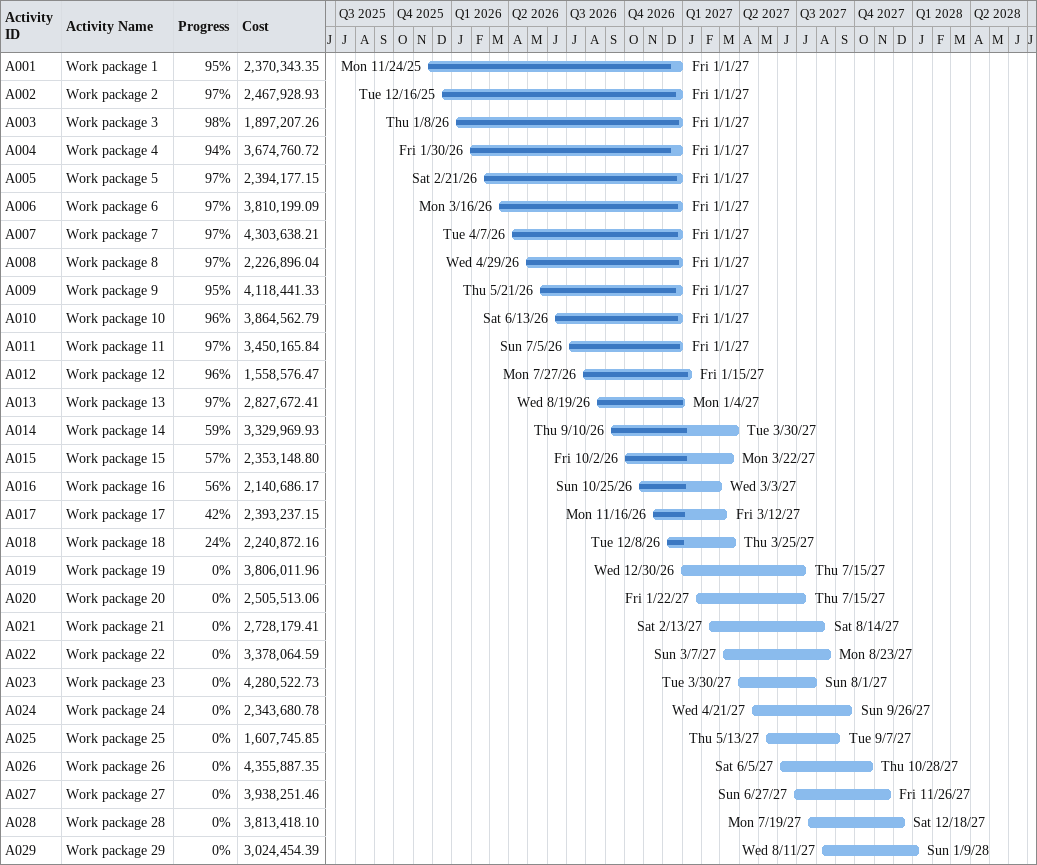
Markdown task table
| ID | Task | Start | Finish | % complete | Cost |
|---|---|---|---|---|---|
| A001 | Work package 1 | 2025-11-24 | 2027-01-01 | 95 | 2370343.35 |
| A002 | Work package 2 | 2025-12-16 | 2027-01-01 | 97 | 2467928.93 |
| A003 | Work package 3 | 2026-01-08 | 2027-01-01 | 98 | 1897207.26 |
| A004 | Work package 4 | 2026-01-30 | 2027-01-01 | 94 | 3674760.72 |
| A005 | Work package 5 | 2026-02-21 | 2027-01-01 | 97 | 2394177.15 |
| A006 | Work package 6 | 2026-03-16 | 2027-01-01 | 97 | 3810199.09 |
| A007 | Work package 7 | 2026-04-07 | 2027-01-01 | 97 | 4303638.21 |
| A008 | Work package 8 | 2026-04-29 | 2027-01-01 | 97 | 2226896.04 |
| A009 | Work package 9 | 2026-05-21 | 2027-01-01 | 95 | 4118441.33 |
| A010 | Work package 10 | 2026-06-13 | 2027-01-01 | 96 | 3864562.79 |
| A011 | Work package 11 | 2026-07-05 | 2027-01-01 | 97 | 3450165.84 |
| A012 | Work package 12 | 2026-07-27 | 2027-01-15 | 96 | 1558576.47 |
| A013 | Work package 13 | 2026-08-19 | 2027-01-04 | 97 | 2827672.41 |
| A014 | Work package 14 | 2026-09-10 | 2027-03-30 | 59 | 3329969.93 |
| A015 | Work package 15 | 2026-10-02 | 2027-03-22 | 57 | 2353148.80 |
| A016 | Work package 16 | 2026-10-25 | 2027-03-03 | 56 | 2140686.17 |
| A017 | Work package 17 | 2026-11-16 | 2027-03-12 | 42 | 2393237.15 |
| A018 | Work package 18 | 2026-12-08 | 2027-03-25 | 24 | 2240872.16 |
| A019 | Work package 19 | 2026-12-30 | 2027-07-15 | 0 | 3806011.96 |
| A020 | Work package 20 | 2027-01-22 | 2027-07-15 | 0 | 2505513.06 |
| A021 | Work package 21 | 2027-02-13 | 2027-08-14 | 0 | 2728179.41 |
| A022 | Work package 22 | 2027-03-07 | 2027-08-23 | 0 | 3378064.59 |
| A023 | Work package 23 | 2027-03-30 | 2027-08-01 | 0 | 4280522.73 |
| A024 | Work package 24 | 2027-04-21 | 2027-09-26 | 0 | 2343680.78 |
| A025 | Work package 25 | 2027-05-13 | 2027-09-07 | 0 | 1607745.85 |
| A026 | Work package 26 | 2027-06-05 | 2027-10-28 | 0 | 4355887.35 |
| A027 | Work package 27 | 2027-06-27 | 2027-11-26 | 0 | 3938251.46 |
| A028 | Work package 28 | 2027-07-19 | 2027-12-18 | 0 | 3813418.10 |
| A029 | Work package 29 | 2027-08-11 | 2028-01-09 | 0 | 3024454.39 |
